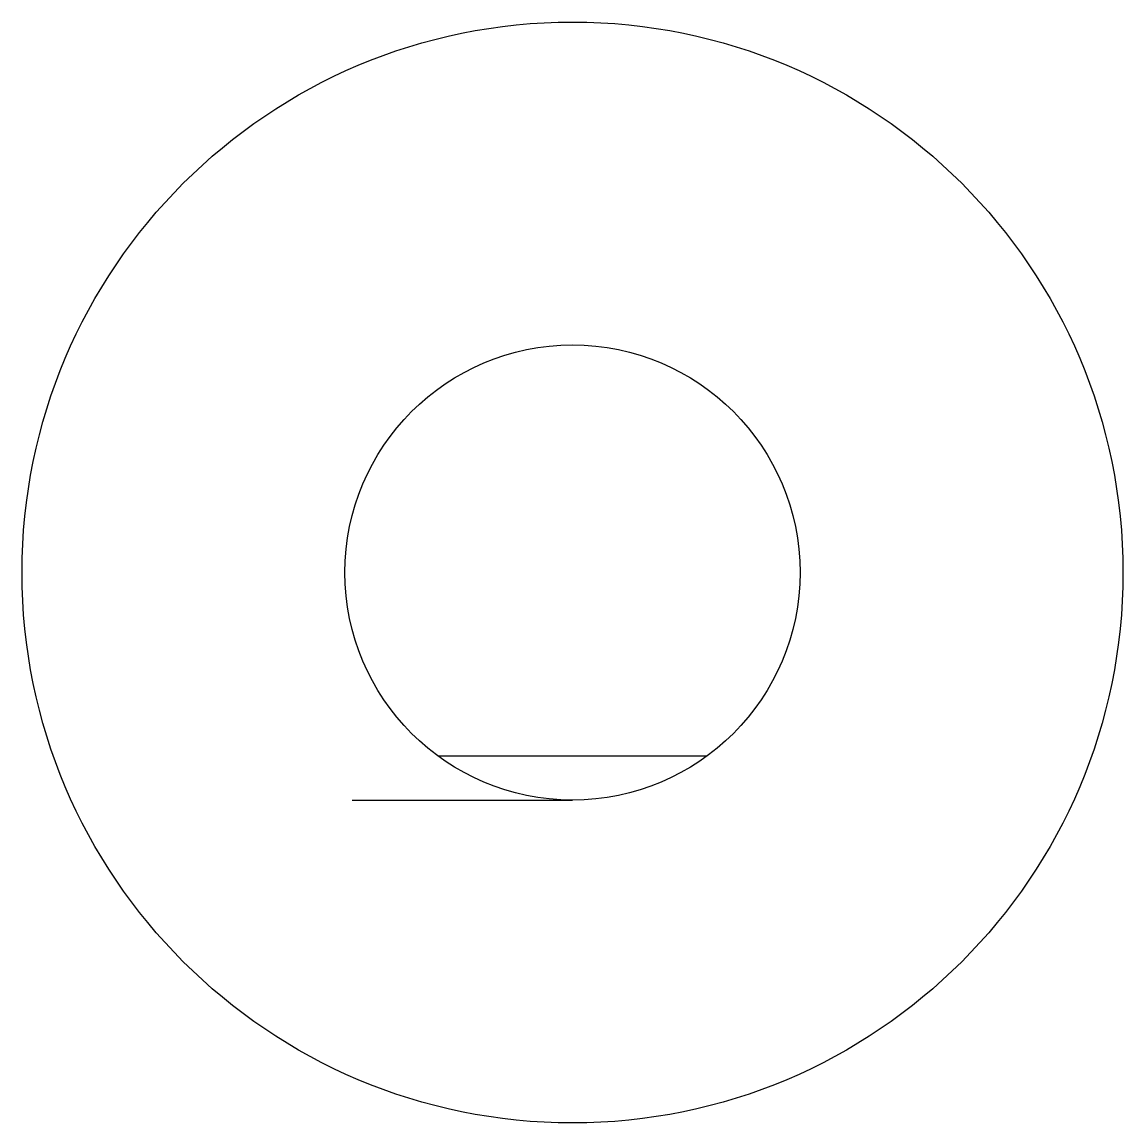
# Model space of a CAD drawing. Header units: millimetres. Extents: x -7.5 to 7.5, y -7.5 to 7.5.
import ezdxf

# ---------------------------------------------------------------- set-up
doc = ezdxf.new("R2010")
doc.units = ezdxf.units.MM
doc.layers.get('0').update_dxf_attribs({"linetype": 'CONTINUOUS'})

msp = doc.modelspace()

# ---------------------------------------------------------------- linework, layer by layer
for p, q in [((-1.833, -2.5), (1.833, -2.5)), ((-3, -3.1), (0, -3.1))]:
    msp.add_line(p, q)
for radius in [7.5, 3.1]:
    msp.add_circle((0, 0), radius)

doc.saveas('drawing.dxf')
